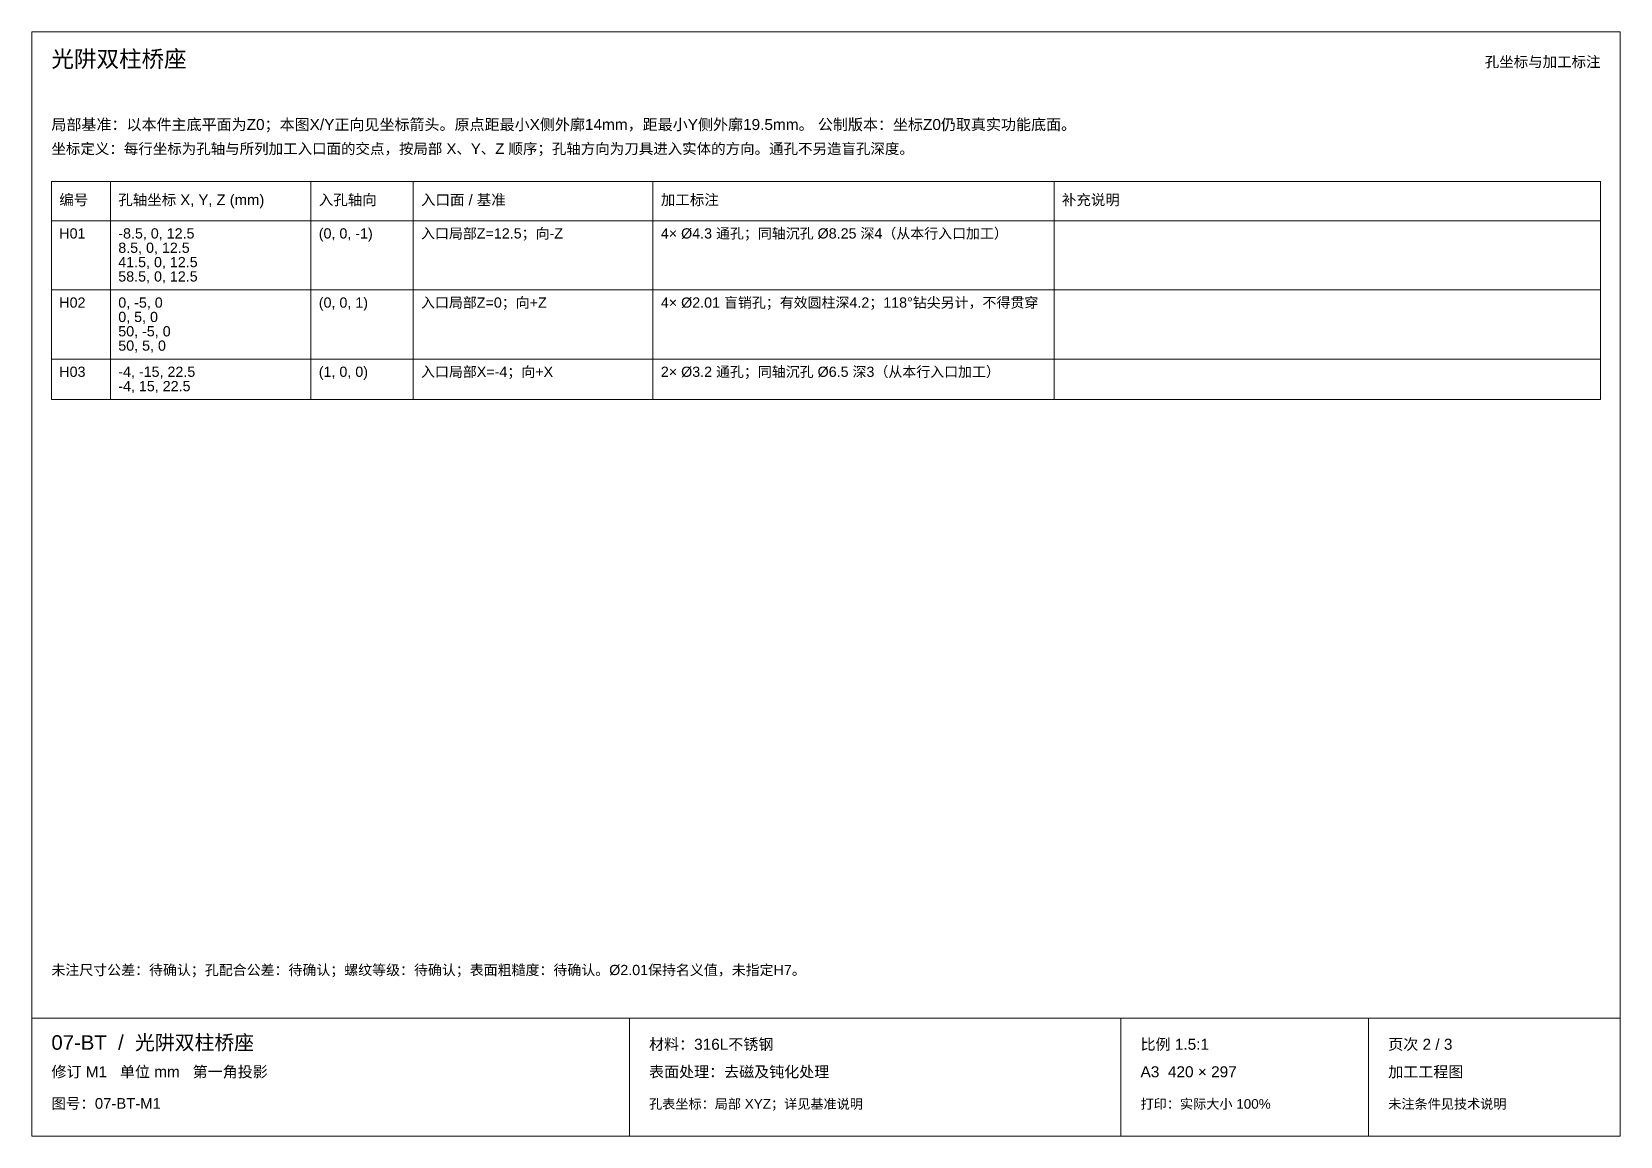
# Paper-space layout '02_孔表及加工说明' of a CAD drawing. Header units: millimetres. Extents: x 8 to 412, y 8 to 289.
import ezdxf
from ezdxf.enums import TextEntityAlignment as Align

# ---------------------------------------------------------------- set-up
doc = ezdxf.new("R2010")
doc.units = ezdxf.units.MM
doc.layers.add('ANNOTATIONS', color=7, linetype='CONTINUOUS', lineweight=18)
doc.styles.add('CJK', font='Arial Unicode.ttf')

psp = doc.layouts.new('02_孔表及加工说明')

# ---------------------------------------------------------------- linework, layer by layer
at = {"layer": 'ANNOTATIONS'}
for p, q in [((412, 289), (8, 289)), ((8, 289), (8, 8)), ((412, 8), (412, 289)), ((28, 250.9), (13, 250.9)), ((13, 250.9), (13, 240.9)), ((28, 240.9), (28, 250.9)), ((79, 250.9), (28, 250.9)), ((28, 250.9), (28, 240.9)), ((79, 240.9), (79, 250.9)), ((105, 250.9), (79, 250.9)), ((79, 250.9), (79, 240.9)), ((105, 240.9), (105, 250.9)), ((166, 250.9), (105, 250.9)), ((105, 250.9), (105, 240.9)), ((166, 240.9), (166, 250.9)), ((268, 250.9), (166, 250.9)), ((166, 250.9), (166, 240.9)), ((268, 240.9), (268, 250.9)), ((407, 250.9), (268, 250.9)), ((268, 250.9), (268, 240.9)), ((407, 240.9), (407, 250.9)), ((13, 240.9), (28, 240.9)), ((28, 240.9), (13, 240.9)), ((13, 240.9), (13, 223.3)), ((28, 240.9), (79, 240.9)), ((28, 223.3), (28, 240.9)), ((79, 240.9), (28, 240.9)), ((28, 240.9), (28, 223.3)), ((79, 240.9), (105, 240.9)), ((79, 223.3), (79, 240.9)), ((105, 240.9), (79, 240.9)), ((79, 240.9), (79, 223.3)), ((105, 240.9), (166, 240.9)), ((105, 223.3), (105, 240.9)), ((166, 240.9), (105, 240.9)), ((105, 240.9), (105, 223.3)), ((166, 240.9), (268, 240.9)), ((166, 223.3), (166, 240.9)), ((268, 240.9), (166, 240.9)), ((166, 240.9), (166, 223.3)), ((268, 240.9), (407, 240.9)), ((268, 223.3), (268, 240.9)), ((407, 240.9), (268, 240.9)), ((268, 240.9), (268, 223.3)), ((407, 223.3), (407, 240.9)), ((13, 223.3), (28, 223.3)), ((28, 223.3), (13, 223.3)), ((13, 223.3), (13, 205.7)), ((28, 223.3), (79, 223.3)), ((28, 205.7), (28, 223.3)), ((79, 223.3), (28, 223.3)), ((28, 223.3), (28, 205.7)), ((79, 223.3), (105, 223.3)), ((79, 205.7), (79, 223.3)), ((105, 223.3), (79, 223.3)), ((79, 223.3), (79, 205.7)), ((105, 223.3), (166, 223.3)), ((105, 205.7), (105, 223.3)), ((166, 223.3), (105, 223.3)), ((105, 223.3), (105, 205.7)), ((166, 223.3), (268, 223.3)), ((166, 205.7), (166, 223.3)), ((268, 223.3), (166, 223.3)), ((166, 223.3), (166, 205.7)), ((268, 223.3), (407, 223.3)), ((268, 205.7), (268, 223.3)), ((407, 223.3), (268, 223.3)), ((268, 223.3), (268, 205.7)), ((407, 205.7), (407, 223.3)), ((13, 205.7), (28, 205.7)), ((28, 205.7), (13, 205.7)), ((13, 205.7), (13, 195.4)), ((28, 205.7), (79, 205.7)), ((28, 195.4), (28, 205.7)), ((79, 205.7), (28, 205.7)), ((28, 205.7), (28, 195.4)), ((79, 205.7), (105, 205.7)), ((79, 195.4), (79, 205.7)), ((105, 205.7), (79, 205.7)), ((79, 205.7), (79, 195.4)), ((105, 205.7), (166, 205.7)), ((105, 195.4), (105, 205.7)), ((166, 205.7), (105, 205.7)), ((105, 205.7), (105, 195.4)), ((166, 205.7), (268, 205.7)), ((166, 195.4), (166, 205.7)), ((268, 205.7), (166, 205.7)), ((166, 205.7), (166, 195.4)), ((268, 205.7), (407, 205.7)), ((268, 195.4), (268, 205.7)), ((407, 205.7), (268, 205.7)), ((268, 205.7), (268, 195.4)), ((407, 195.4), (407, 205.7)), ((13, 195.4), (28, 195.4)), ((28, 195.4), (79, 195.4)), ((79, 195.4), (105, 195.4)), ((105, 195.4), (166, 195.4)), ((166, 195.4), (268, 195.4)), ((268, 195.4), (407, 195.4)), ((8, 38), (412, 38)), ((160, 8), (160, 38)), ((285, 8), (285, 38)), ((348, 8), (348, 38)), ((8, 8), (412, 8))]:
    psp.add_line(p, q, dxfattribs=at)

# ---------------------------------------------------------------- texts
at = {"layer": 'ANNOTATIONS', "style": 'CJK'}
for s, height, p in [('光阱双柱桥座', 4.2, (13, 280)), ('局部基准：以本件主底平面为Z0；本图X/Y正向见坐标箭头。原点距最小X侧外廓14mm，距最小Y侧外廓19.5mm。 公制版本：坐标Z0仍取真实功能底面。', 2.8, (13, 264)), ('坐标定义：每行坐标为孔轴与所列加工入口面的交点，按局部 X、Y、Z 顺序；孔轴方向为刀具进入实体的方向。通孔不另造盲孔深度。', 2.7, (13, 257.9)), ('编号', 2.7, (15, 244.9)), ('孔轴坐标 X, Y, Z (mm)', 2.7, (30, 244.9)), ('入孔轴向', 2.7, (81, 244.9)), ('入口面 / 基准', 2.7, (107, 244.9)), ('加工标注', 2.7, (168, 244.9)), ('补充说明', 2.7, (270, 244.9)), ('H01', 2.6, (15, 236.4)), ('-8.5, 0, 12.5', 2.6, (30, 236.4)), ('(0, 0, -1)', 2.6, (81, 236.4)), ('入口局部Z=12.5；向-Z', 2.6, (107, 236.4)), ('4× Ø4.3 通孔；同轴沉孔 Ø8.25 深4（从本行入口加工）', 2.6, (168, 236.4)), ('8.5, 0, 12.5', 2.6, (30, 232.75)), ('41.5, 0, 12.5', 2.6, (30, 229.1)), ('58.5, 0, 12.5', 2.6, (30, 225.45)), ('H02', 2.6, (15, 218.8)), ('0, -5, 0', 2.6, (30, 218.8)), ('(0, 0, 1)', 2.6, (81, 218.8)), ('入口局部Z=0；向+Z', 2.6, (107, 218.8)), ('4× Ø2.01 盲销孔；有效圆柱深4.2；118°钻尖另计，不得贯穿', 2.6, (168, 218.8)), ('0, 5, 0', 2.6, (30, 215.15)), ('50, -5, 0', 2.6, (30, 211.5)), ('50, 5, 0', 2.6, (30, 207.85)), ('H03', 2.6, (15, 201.2)), ('-4, -15, 22.5', 2.6, (30, 201.2)), ('(1, 0, 0)', 2.6, (81, 201.2)), ('入口局部X=-4；向+X', 2.6, (107, 201.2)), ('2× Ø3.2 通孔；同轴沉孔 Ø6.5 深3（从本行入口加工）', 2.6, (168, 201.2)), ('-4, 15, 22.5', 2.6, (30, 197.55)), ('未注尺寸公差：待确认；孔配合公差：待确认；螺纹等级：待确认；表面粗糙度：待确认。Ø2.01保持名义值，未指定H7。', 2.6, (13, 49)), ('07-BT  /  光阱双柱桥座', 3.7, (13, 30)), ('材料：316L不锈钢', 2.8, (165, 30)), ('比例 1.5:1', 2.8, (290, 30)), ('页次 2 / 3', 2.8, (353, 30)), ('修订 M1   单位 mm   第一角投影', 2.8, (13, 23)), ('表面处理：去磁及钝化处理', 2.8, (165, 23)), ('A3  420 × 297', 2.8, (290, 23)), ('加工工程图', 2.8, (353, 23)), ('图号：07-BT-M1', 2.7, (13, 15)), ('孔表坐标：局部 XYZ；详见基准说明', 2.45, (165, 15)), ('打印：实际大小 100%', 2.45, (290, 15)), ('未注条件见技术说明', 2.45, (353, 15))]:
    psp.add_text(s, height=height, dxfattribs=at).set_placement(p)
psp.add_text('孔坐标与加工标注', height=2.7, dxfattribs=at).set_placement((407, 280), align=Align.RIGHT)

doc.saveas('drawing.dxf')
